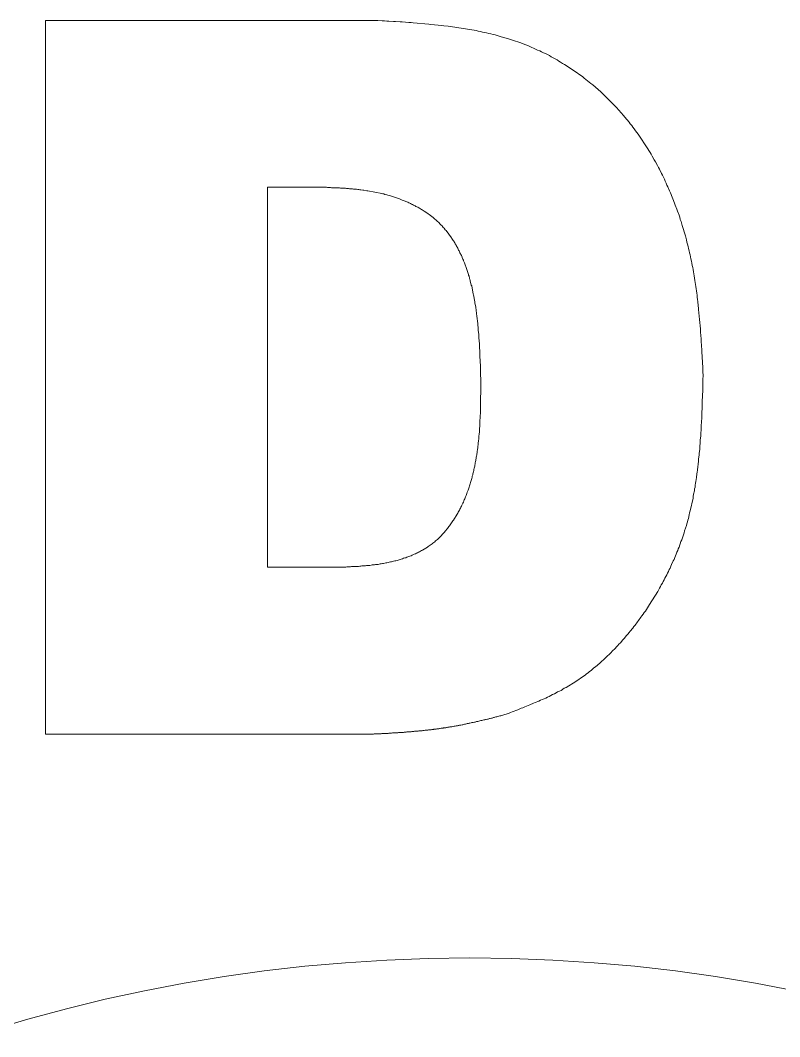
# Model space of a CAD drawing. Header units: millimetres. Extents: x 0 to 1975, y 0 to 1358.
# Drawn here: x 1096.72 to 1100.48, y 675.08 to 680.11 of the extents above; entities that cross this region are included whole.
import ezdxf

# ---------------------------------------------------------------- set-up
doc = ezdxf.new("R2010")
doc.units = ezdxf.units.MM
doc.layers.add('KASTEN', color=1, linetype='Continuous', lineweight=5)

msp = doc.modelspace()

# ---------------------------------------------------------------- linework, layer by layer
at = {"layer": 'KASTEN', "linetype": 'Continuous', "ltscale": 4}
for p, q in [((1096.8438, 680.1137), (1098.4701, 680.1137)), ((1096.8438, 676.5784), (1096.8438, 680.1137)), ((1097.9457, 679.2873), (1097.9457, 677.4048)), ((1098.2161, 679.2873), (1097.9457, 679.2873)), ((1097.9457, 677.4048), (1098.2119, 677.4048)), ((1098.4701, 676.5784), (1096.8438, 676.5784))]:
    msp.add_line(p, q, dxfattribs=at)
for points in [[(1098.4698, 680.1139), (1098.4808, 680.1129), (1098.4918, 680.1129), (1098.5138, 680.1109), (1098.5248, 680.1109), (1098.5358, 680.1099), (1098.5468, 680.1099), (1098.5688, 680.1079), (1098.5798, 680.1079), (1098.6018, 680.1059), (1098.6128, 680.1059), (1098.6458, 680.1029), (1098.6568, 680.1029), (1098.6668, 680.1019), (1098.7438, 680.0949), (1098.7538, 680.0939), (1098.8088, 680.0889), (1098.8188, 680.0869), (1098.8408, 680.0849), (1098.8518, 680.0829), (1098.8618, 680.0819), (1098.8728, 680.0799), (1098.8838, 680.0789), (1098.8938, 680.0769), (1098.9048, 680.0759), (1098.9158, 680.0739), (1098.9258, 680.0719), (1098.9368, 680.0709), (1098.9468, 680.0689), (1098.9688, 680.0649), (1098.9788, 680.0629), (1098.9898, 680.0609), (1098.9998, 680.0589), (1099.0108, 680.0559), (1099.0308, 680.0519), (1099.0418, 680.0489), (1099.0518, 680.0469), (1099.0628, 680.0439), (1099.0728, 680.0419), (1099.0928, 680.0359), (1099.1038, 680.0329), (1099.1338, 680.0239), (1099.1448, 680.0209), (1099.1548, 680.0179), (1099.1648, 680.0139), (1099.1748, 680.0109), (1099.1848, 680.0069), (1099.1948, 680.0039), (1099.2248, 679.9919), (1099.2348, 679.9889), (1099.2448, 679.9839), (1099.2548, 679.9799), (1099.2638, 679.9759), (1099.2738, 679.9719), (1099.2838, 679.9669), (1099.2938, 679.9629), (1099.3028, 679.9579), (1099.3128, 679.9529), (1099.3228, 679.9489), (1099.3318, 679.9439), (1099.3418, 679.9389), (1099.3508, 679.9339), (1099.3608, 679.9279), (1099.3698, 679.9229), (1099.3798, 679.9179), (1099.3888, 679.9119), (1099.3978, 679.9069), (1099.4068, 679.9009), (1099.4168, 679.8959), (1099.4798, 679.8539), (1099.4878, 679.8469), (1099.5058, 679.8349), (1099.5138, 679.8279), (1099.5228, 679.8209), (1099.5308, 679.8149), (1099.5398, 679.8079), (1099.5478, 679.8009), (1099.5568, 679.7939), (1099.5968, 679.7589), (1099.6048, 679.7509), (1099.6208, 679.7369), (1099.6588, 679.6989), (1099.6658, 679.6909), (1099.6738, 679.6829), (1099.7088, 679.6429), (1099.7158, 679.6339), (1099.7368, 679.6099), (1099.7428, 679.6009), (1099.7498, 679.5929), (1099.7558, 679.5839), (1099.7628, 679.5759), (1099.7688, 679.5669), (1099.7758, 679.5579), (1099.7818, 679.5499), (1099.8298, 679.4779), (1099.8348, 679.4689), (1099.8408, 679.4599), (1099.8458, 679.4509), (1099.8518, 679.4409), (1099.8618, 679.4229), (1099.8678, 679.4129), (1099.8778, 679.3949), (1099.8828, 679.3849), (1099.8878, 679.3759), (1099.8978, 679.3559), (1099.9028, 679.3469), (1099.9068, 679.3369), (1099.9118, 679.3279), (1099.9158, 679.3179), (1099.9208, 679.3079), (1099.9248, 679.2979), (1099.9298, 679.2889), (1099.9378, 679.2689), (1099.9428, 679.2589), (1099.9628, 679.2089), (1099.9658, 679.1989), (1099.9738, 679.1789), (1099.9768, 679.1689), (1099.9848, 679.1489), (1099.9878, 679.1389), (1099.9908, 679.1279), (1099.9948, 679.1179), (1100.0008, 679.0979), (1100.0038, 679.0869), (1100.0128, 679.0569), (1100.0158, 679.0459), (1100.0218, 679.0259), (1100.0238, 679.0149), (1100.0268, 679.0049), (1100.0298, 678.9939), (1100.0318, 678.9839), (1100.0348, 678.9729), (1100.0368, 678.9629), (1100.0398, 678.9529), (1100.0418, 678.9419), (1100.0438, 678.9319), (1100.0458, 678.9209), (1100.0478, 678.9109), (1100.0498, 678.8999), (1100.0528, 678.8899), (1100.0538, 678.8789), (1100.0558, 678.8689), (1100.0578, 678.8579), (1100.0598, 678.8479), (1100.0618, 678.8369), (1100.0628, 678.8259), (1100.0648, 678.8159), (1100.0668, 678.8049), (1100.0678, 678.7949), (1100.0698, 678.7839), (1100.0708, 678.7739), (1100.0728, 678.7629), (1100.0738, 678.7519), (1100.0748, 678.7419), (1100.0768, 678.7309), (1100.0778, 678.7209), (1100.0798, 678.6989), (1100.0808, 678.6889), (1100.0818, 678.6779), (1100.0828, 678.6679), (1100.0848, 678.6459), (1100.0858, 678.6359), (1100.0878, 678.6139), (1100.0888, 678.6039), (1100.0908, 678.5819), (1100.0908, 678.5719), (1100.0928, 678.5499), (1100.0938, 678.5399), (1100.0938, 678.5289), (1100.0948, 678.5179), (1100.0958, 678.5079), (1100.0958, 678.4969), (1100.0968, 678.4859), (1100.0978, 678.4759), (1100.0978, 678.4649), (1100.0988, 678.4539), (1100.0988, 678.4439), (1100.1008, 678.4219), (1100.1008, 678.4119), (1100.1018, 678.4009), (1100.1018, 678.3899), (1100.1028, 678.3799), (1100.1028, 678.3689), (1100.1038, 678.3579)], [(1099.0018, 678.3349), (1099.0018, 678.3449), (1099.0008, 678.3499), (1099.0008, 678.3809), (1098.9998, 678.3859), (1098.9998, 678.4109), (1098.9988, 678.4159), (1098.9988, 678.4359), (1098.9978, 678.4409), (1098.9978, 678.4609), (1098.9968, 678.4659), (1098.9968, 678.4809), (1098.9958, 678.4859), (1098.9958, 678.5009), (1098.9948, 678.5059), (1098.9948, 678.5159), (1098.9938, 678.5209), (1098.9938, 678.5309), (1098.9928, 678.5359), (1098.9928, 678.5459), (1098.9918, 678.5509), (1098.9918, 678.5609), (1098.9908, 678.5659), (1098.9908, 678.5709), (1098.9898, 678.5759), (1098.9898, 678.5859), (1098.9888, 678.5909), (1098.9888, 678.5959), (1098.9878, 678.5999), (1098.9878, 678.6049), (1098.9868, 678.6099), (1098.9868, 678.6149), (1098.9858, 678.6199), (1098.9858, 678.6249), (1098.9838, 678.6349), (1098.9838, 678.6399), (1098.9828, 678.6449), (1098.9828, 678.6499), (1098.9808, 678.6599), (1098.9808, 678.6649), (1098.9788, 678.6749), (1098.9788, 678.6799), (1098.9768, 678.6899), (1098.9768, 678.6949), (1098.9758, 678.6989), (1098.9728, 678.7139), (1098.9728, 678.7189), (1098.9658, 678.7539), (1098.9648, 678.7579), (1098.9568, 678.7979), (1098.9548, 678.8019), (1098.9518, 678.8169), (1098.9498, 678.8219), (1098.9488, 678.8269), (1098.9478, 678.8309), (1098.9458, 678.8359), (1098.9438, 678.8459), (1098.9418, 678.8509), (1098.9408, 678.8549), (1098.9388, 678.8599), (1098.9378, 678.8649), (1098.9358, 678.8699), (1098.9348, 678.8749), (1098.9328, 678.8789), (1098.9308, 678.8839), (1098.9298, 678.8889), (1098.9278, 678.8939), (1098.9258, 678.8979), (1098.9248, 678.9029), (1098.9228, 678.9079), (1098.9208, 678.9119), (1098.9168, 678.9219), (1098.9158, 678.9259), (1098.9138, 678.9309), (1098.9118, 678.9349), (1098.9078, 678.9449), (1098.9058, 678.9489), (1098.9028, 678.9539), (1098.9008, 678.9579), (1098.8988, 678.9629), (1098.8968, 678.9669), (1098.8948, 678.9719), (1098.8918, 678.9759), (1098.8898, 678.9809), (1098.8878, 678.9849), (1098.8848, 678.9899), (1098.8828, 678.9939), (1098.8798, 678.9989), (1098.8778, 679.0029), (1098.8748, 679.0069), (1098.8728, 679.0119), (1098.8698, 679.0159), (1098.8678, 679.0199), (1098.8648, 679.0239), (1098.8618, 679.0289), (1098.8588, 679.0329), (1098.8568, 679.0369), (1098.8298, 679.0729), (1098.8258, 679.0769), (1098.8198, 679.0849), (1098.8158, 679.0879), (1098.8098, 679.0959), (1098.8058, 679.0989), (1098.8028, 679.1029), (1098.7918, 679.1139), (1098.7878, 679.1169), (1098.7808, 679.1239), (1098.7728, 679.1299), (1098.7658, 679.1369), (1098.7458, 679.1519), (1098.7408, 679.1549), (1098.7248, 679.1669), (1098.7208, 679.1689), (1098.7158, 679.1719), (1098.7118, 679.1749), (1098.7078, 679.1769), (1098.7028, 679.1799), (1098.6988, 679.1829), (1098.6948, 679.1849), (1098.6898, 679.1879), (1098.6858, 679.1899), (1098.6808, 679.1919), (1098.6768, 679.1949), (1098.6718, 679.1969), (1098.6678, 679.1989), (1098.6628, 679.2019), (1098.6588, 679.2039), (1098.6538, 679.2059), (1098.6498, 679.2079), (1098.6448, 679.2099), (1098.6408, 679.2129), (1098.6308, 679.2169), (1098.6268, 679.2189), (1098.6218, 679.2199), (1098.6168, 679.2219), (1098.6128, 679.2239), (1098.6028, 679.2279), (1098.5988, 679.2299), (1098.5938, 679.2309), (1098.5838, 679.2349), (1098.5788, 679.2359), (1098.5748, 679.2379), (1098.5698, 679.2399), (1098.5648, 679.2409), (1098.5598, 679.2429), (1098.5548, 679.2439), (1098.5508, 679.2459), (1098.5408, 679.2479), (1098.5358, 679.2499), (1098.5258, 679.2519), (1098.5208, 679.2539), (1098.5158, 679.2549), (1098.5118, 679.2559), (1098.4418, 679.2699), (1098.4368, 679.2699), (1098.4218, 679.2729), (1098.4168, 679.2729), (1098.4068, 679.2749), (1098.4018, 679.2749), (1098.3968, 679.2759), (1098.3918, 679.2759), (1098.3868, 679.2769), (1098.3818, 679.2769), (1098.3768, 679.2779), (1098.3718, 679.2779), (1098.3668, 679.2789), (1098.3618, 679.2789), (1098.3568, 679.2799), (1098.3518, 679.2799), (1098.3468, 679.2809), (1098.3368, 679.2809), (1098.3318, 679.2819), (1098.3218, 679.2819), (1098.3168, 679.2829), (1098.3068, 679.2829), (1098.3018, 679.2839), (1098.2868, 679.2839), (1098.2818, 679.2849), (1098.2618, 679.2849), (1098.2568, 679.2859), (1098.2418, 679.2859), (1098.2368, 679.2869), (1098.2158, 679.2869)], [(1098.2118, 677.4049), (1098.2868, 677.4049), (1098.2928, 677.4059), (1098.3328, 677.4059), (1098.3388, 677.4069), (1098.3558, 677.4069), (1098.3618, 677.4079), (1098.3788, 677.4079), (1098.3848, 677.4089), (1098.3958, 677.4089), (1098.4018, 677.4099), (1098.4078, 677.4099), (1098.4128, 677.4109), (1098.4188, 677.4109), (1098.4248, 677.4119), (1098.4298, 677.4119), (1098.4358, 677.4129), (1098.4418, 677.4129), (1098.4468, 677.4139), (1098.4528, 677.4139), (1098.4588, 677.4149), (1098.4638, 677.4159), (1098.4698, 677.4159), (1098.4758, 677.4169), (1098.4808, 677.4179), (1098.4868, 677.4189), (1098.4928, 677.4189), (1098.4978, 677.4199), (1098.5038, 677.4209), (1098.5088, 677.4219), (1098.5148, 677.4229), (1098.5198, 677.4239), (1098.5318, 677.4259), (1098.5368, 677.4269), (1098.5428, 677.4279), (1098.5478, 677.4299), (1098.5538, 677.4309), (1098.5588, 677.4319), (1098.5648, 677.4329), (1098.5698, 677.4349), (1098.5758, 677.4359), (1098.5808, 677.4369), (1098.5868, 677.4389), (1098.5918, 677.4399), (1098.5978, 677.4419), (1098.6028, 677.4439), (1098.6078, 677.4449), (1098.6138, 677.4469), (1098.6188, 677.4489), (1098.6248, 677.4509), (1098.6298, 677.4519), (1098.6348, 677.4539), (1098.6408, 677.4559), (1098.6508, 677.4599), (1098.6568, 677.4619), (1098.6618, 677.4649), (1098.6718, 677.4689), (1098.6778, 677.4709), (1098.6828, 677.4739), (1098.6878, 677.4759), (1098.6928, 677.4789), (1098.6978, 677.4809), (1098.7078, 677.4869), (1098.7128, 677.4889), (1098.7378, 677.5039), (1098.7418, 677.5069), (1098.7468, 677.5109), (1098.7518, 677.5139), (1098.7558, 677.5169), (1098.7608, 677.5209), (1098.7648, 677.5239), (1098.7698, 677.5279), (1098.7738, 677.5309), (1098.7778, 677.5349), (1098.7828, 677.5389), (1098.7868, 677.5429), (1098.7908, 677.5459), (1098.8068, 677.5619), (1098.8108, 677.5669), (1098.8228, 677.5789), (1098.8258, 677.5839), (1098.8298, 677.5879), (1098.8328, 677.5919), (1098.8368, 677.5969), (1098.8408, 677.6009), (1098.8438, 677.6059), (1098.8468, 677.6099), (1098.8508, 677.6149), (1098.8538, 677.6199), (1098.8568, 677.6239), (1098.8608, 677.6289), (1098.8638, 677.6339), (1098.8668, 677.6379), (1098.8848, 677.6679), (1098.8878, 677.6719), (1098.8898, 677.6769), (1098.8958, 677.6869), (1098.8978, 677.6919), (1098.9008, 677.6979), (1098.9038, 677.7029), (1098.9058, 677.7079), (1098.9088, 677.7129), (1098.9128, 677.7229), (1098.9158, 677.7279), (1098.9178, 677.7329), (1098.9198, 677.7389), (1098.9228, 677.7439), (1098.9268, 677.7539), (1098.9288, 677.7599), (1098.9328, 677.7699), (1098.9348, 677.7759), (1098.9388, 677.7859), (1098.9408, 677.7919), (1098.9428, 677.7969), (1098.9438, 677.8019), (1098.9458, 677.8079), (1098.9498, 677.8179), (1098.9508, 677.8239), (1098.9528, 677.8289), (1098.9538, 677.8349), (1098.9558, 677.8399), (1098.9568, 677.8449), (1098.9588, 677.8509), (1098.9598, 677.8559), (1098.9618, 677.8619), (1098.9628, 677.8669), (1098.9648, 677.8729), (1098.9658, 677.8779), (1098.9668, 677.8839), (1098.9678, 677.8889), (1098.9698, 677.8949), (1098.9708, 677.8999), (1098.9718, 677.9059), (1098.9728, 677.9109), (1098.9738, 677.9169), (1098.9748, 677.9219), (1098.9758, 677.9279), (1098.9768, 677.9329), (1098.9778, 677.9389), (1098.9788, 677.9439), (1098.9798, 677.9499), (1098.9808, 677.9549), (1098.9818, 677.9609), (1098.9828, 677.9659), (1098.9838, 677.9719), (1098.9838, 677.9769), (1098.9858, 677.9889), (1098.9868, 677.9939), (1098.9868, 677.9999), (1098.9878, 678.0049), (1098.9888, 678.0109), (1098.9888, 678.0169), (1098.9898, 678.0219), (1098.9908, 678.0279), (1098.9908, 678.0329), (1098.9918, 678.0389), (1098.9918, 678.0449), (1098.9928, 678.0499), (1098.9928, 678.0559), (1098.9938, 678.0619), (1098.9938, 678.0669), (1098.9948, 678.0729), (1098.9948, 678.0789), (1098.9958, 678.0839), (1098.9958, 678.0959), (1098.9968, 678.1009), (1098.9968, 678.1129), (1098.9978, 678.1179), (1098.9978, 678.1349), (1098.9988, 678.1409), (1098.9988, 678.1579), (1098.9998, 678.1639), (1098.9998, 678.1919), (1099.0008, 678.1979), (1099.0008, 678.2549), (1099.0018, 678.2609), (1099.0018, 678.3349)], [(1100.1038, 678.3579), (1100.1038, 678.3489), (1100.1028, 678.3389), (1100.1028, 678.3109), (1100.1018, 678.3009), (1100.1018, 678.2729), (1100.1008, 678.2629), (1100.1008, 678.2439), (1100.0998, 678.2349), (1100.0998, 678.2159), (1100.0988, 678.2059), (1100.0988, 678.1869), (1100.0978, 678.1779), (1100.0978, 678.1679), (1100.0968, 678.1589), (1100.0968, 678.1399), (1100.0958, 678.1299), (1100.0958, 678.1209), (1100.0948, 678.1109), (1100.0948, 678.1019), (1100.0938, 678.0919), (1100.0938, 678.0829), (1100.0928, 678.0729), (1100.0918, 678.0639), (1100.0918, 678.0539), (1100.0898, 678.0359), (1100.0898, 678.0259), (1100.0888, 678.0169), (1100.0878, 678.0069), (1100.0878, 677.9979), (1100.0868, 677.9889), (1100.0858, 677.9789), (1100.0848, 677.9699), (1100.0838, 677.9599), (1100.0818, 677.9419), (1100.0808, 677.9319), (1100.0788, 677.9139), (1100.0778, 677.9039), (1100.0758, 677.8859), (1100.0748, 677.8759), (1100.0728, 677.8669), (1100.0708, 677.8489), (1100.0698, 677.8389), (1100.0678, 677.8299), (1100.0668, 677.8209), (1100.0648, 677.8119), (1100.0638, 677.8019), (1100.0618, 677.7929), (1100.0608, 677.7839), (1100.0568, 677.7659), (1100.0548, 677.7559), (1100.0538, 677.7469), (1100.0398, 677.6839), (1100.0368, 677.6749), (1100.0348, 677.6649), (1100.0308, 677.6469), (1100.0278, 677.6379), (1100.0258, 677.6289), (1100.0228, 677.6199), (1100.0208, 677.6119), (1100.0118, 677.5849), (1100.0098, 677.5759), (1099.9978, 677.5399), (1099.9938, 677.5319), (1099.9848, 677.5049), (1099.9808, 677.4959), (1099.9778, 677.4879), (1099.9738, 677.4789), (1099.9708, 677.4699), (1099.9668, 677.4619), (1099.9638, 677.4529), (1099.9598, 677.4439), (1099.9558, 677.4359), (1099.9478, 677.4179), (1099.9438, 677.4099), (1099.9398, 677.4009), (1099.9358, 677.3929), (1099.9318, 677.3839), (1099.9278, 677.3759), (1099.9238, 677.3669), (1099.9198, 677.3589), (1099.9148, 677.3509), (1099.9108, 677.3419), (1099.9058, 677.3339), (1099.9018, 677.3259), (1099.8968, 677.3169), (1099.8928, 677.3089), (1099.8878, 677.3009), (1099.8828, 677.2919), (1099.8788, 677.2839), (1099.8388, 677.2199), (1099.8328, 677.2119), (1099.8178, 677.1879), (1099.8118, 677.1799), (1099.8068, 677.1719), (1099.8008, 677.1639), (1099.7958, 677.1569), (1099.7838, 677.1409), (1099.7788, 677.1339), (1099.7668, 677.1179), (1099.7608, 677.1109), (1099.7548, 677.1029), (1099.7428, 677.0889), (1099.7368, 677.0809), (1099.7308, 677.0739), (1099.7248, 677.0659), (1099.7128, 677.0519), (1099.7058, 677.0449), (1099.6938, 677.0309), (1099.6868, 677.0239), (1099.6808, 677.0169), (1099.6738, 677.0099), (1099.6678, 677.0029), (1099.6538, 676.9889), (1099.6478, 676.9819), (1099.6408, 676.9759), (1099.6268, 676.9619), (1099.6198, 676.9559), (1099.6128, 676.9489), (1099.5988, 676.9369), (1099.5918, 676.9299), (1099.5708, 676.9119), (1099.5628, 676.9059), (1099.5488, 676.8939), (1099.5408, 676.8879), (1099.5338, 676.8819), (1099.5258, 676.8769), (1099.5188, 676.8709), (1099.5108, 676.8659), (1099.5038, 676.8599), (1099.4958, 676.8549), (1099.4878, 676.8489), (1099.4798, 676.8439), (1099.4728, 676.8389), (1099.4248, 676.8089), (1099.4158, 676.8049), (1099.3998, 676.7949), (1099.3918, 676.7909), (1099.3828, 676.7869), (1099.3748, 676.7819), (1099.3668, 676.7779), (1099.3578, 676.7739), (1099.3498, 676.7699), (1099.3408, 676.7649), (1099.3328, 676.7609), (1099.3238, 676.7569), (1099.3158, 676.7529), (1099.3068, 676.7499), (1099.2978, 676.7459), (1099.2898, 676.7419), (1099.2718, 676.7339), (1099.2638, 676.7309), (1099.2458, 676.7229), (1099.2368, 676.7199), (1099.2288, 676.7159), (1099.2198, 676.7129), (1099.2108, 676.7089), (1099.2018, 676.7059), (1099.1928, 676.7019), (1099.1848, 676.6989), (1099.1758, 676.6949), (1099.1668, 676.6919), (1099.1578, 676.6879), (1099.1488, 676.6849), (1099.1398, 676.6809), (1099.1218, 676.6749)], [(1099.1218, 676.6749), (1099.1158, 676.6729), (1099.1118, 676.6719), (1099.1058, 676.6699), (1099.1018, 676.6689), (1099.0988, 676.6689), (1099.0958, 676.6679), (1099.0918, 676.6669), (1099.0858, 676.6649), (1099.0818, 676.6639), (1099.0788, 676.6629), (1099.0758, 676.6629), (1099.0718, 676.6619), (1099.0688, 676.6609), (1099.0648, 676.6599), (1099.0588, 676.6579), (1099.0548, 676.6579), (1099.0488, 676.6559), (1099.0448, 676.6549), (1099.0388, 676.6529), (1099.0348, 676.6529), (1099.0288, 676.6509), (1099.0248, 676.6499), (1099.0218, 676.6489), (1099.0178, 676.6489), (1099.0118, 676.6469), (1099.0078, 676.6459), (1099.0048, 676.6449), (1099.0018, 676.6449), (1098.9978, 676.6439), (1098.9918, 676.6419), (1098.9878, 676.6409), (1098.9848, 676.6409), (1098.9808, 676.6399), (1098.9748, 676.6379), (1098.9708, 676.6379), (1098.9648, 676.6359), (1098.9608, 676.6349), (1098.9578, 676.6349), (1098.9538, 676.6339), (1098.9478, 676.6319), (1098.9438, 676.6319), (1098.9408, 676.6309), (1098.9368, 676.6299), (1098.9338, 676.6299), (1098.9308, 676.6289), (1098.9268, 676.6279), (1098.9238, 676.6269), (1098.9208, 676.6269), (1098.9168, 676.6259), (1098.9138, 676.6249), (1098.9098, 676.6249), (1098.9038, 676.6229), (1098.8998, 676.6229), (1098.8968, 676.6219), (1098.8928, 676.6209), (1098.8898, 676.6209), (1098.8868, 676.6199), (1098.8828, 676.6199), (1098.8798, 676.6189), (1098.8758, 676.6179), (1098.8728, 676.6179), (1098.8698, 676.6169), (1098.8658, 676.6159), (1098.8628, 676.6159), (1098.8588, 676.6149), (1098.8558, 676.6149), (1098.8518, 676.6139), (1098.8488, 676.6139), (1098.8458, 676.6129), (1098.8418, 676.6119), (1098.8388, 676.6119), (1098.8348, 676.6109), (1098.8318, 676.6109), (1098.8288, 676.6099), (1098.8248, 676.6099), (1098.8218, 676.6089), (1098.8178, 676.6089), (1098.8148, 676.6079), (1098.8118, 676.6079), (1098.8078, 676.6069), (1098.8048, 676.6069), (1098.8008, 676.6059), (1098.7978, 676.6059), (1098.7938, 676.6049), (1098.7908, 676.6049), (1098.7878, 676.6039), (1098.7838, 676.6039), (1098.7808, 676.6029), (1098.7768, 676.6029), (1098.7738, 676.6019), (1098.7698, 676.6019), (1098.7668, 676.6009), (1098.7598, 676.6009), (1098.7568, 676.5999), (1098.7528, 676.5999), (1098.7498, 676.5989), (1098.7428, 676.5989), (1098.7398, 676.5979), (1098.7358, 676.5979), (1098.7328, 676.5969), (1098.7258, 676.5969), (1098.7218, 676.5959), (1098.7148, 676.5959), (1098.7118, 676.5949), (1098.7048, 676.5949), (1098.7018, 676.5939), (1098.6948, 676.5939), (1098.6908, 676.5929), (1098.6838, 676.5929), (1098.6808, 676.5919), (1098.6738, 676.5919), (1098.6708, 676.5909), (1098.6598, 676.5909), (1098.6568, 676.5899), (1098.6498, 676.5899), (1098.6468, 676.5889), (1098.6358, 676.5889), (1098.6328, 676.5879), (1098.6218, 676.5879), (1098.6188, 676.5869), (1098.6088, 676.5869), (1098.6048, 676.5859), (1098.5948, 676.5859), (1098.5908, 676.5849), (1098.5778, 676.5849), (1098.5738, 676.5839), (1098.5638, 676.5839), (1098.5598, 676.5829), (1098.5458, 676.5829), (1098.5428, 676.5819), (1098.5288, 676.5819), (1098.5258, 676.5809), (1098.5118, 676.5809), (1098.5078, 676.5799), (1098.4908, 676.5799), (1098.4878, 676.5789), (1098.4738, 676.5789), (1098.4698, 676.5779)]]:
    msp.add_lwpolyline(points, dxfattribs=at)
msp.add_circle((1098.9476, 667.4692), 8, dxfattribs=at)

doc.saveas('drawing.dxf')
